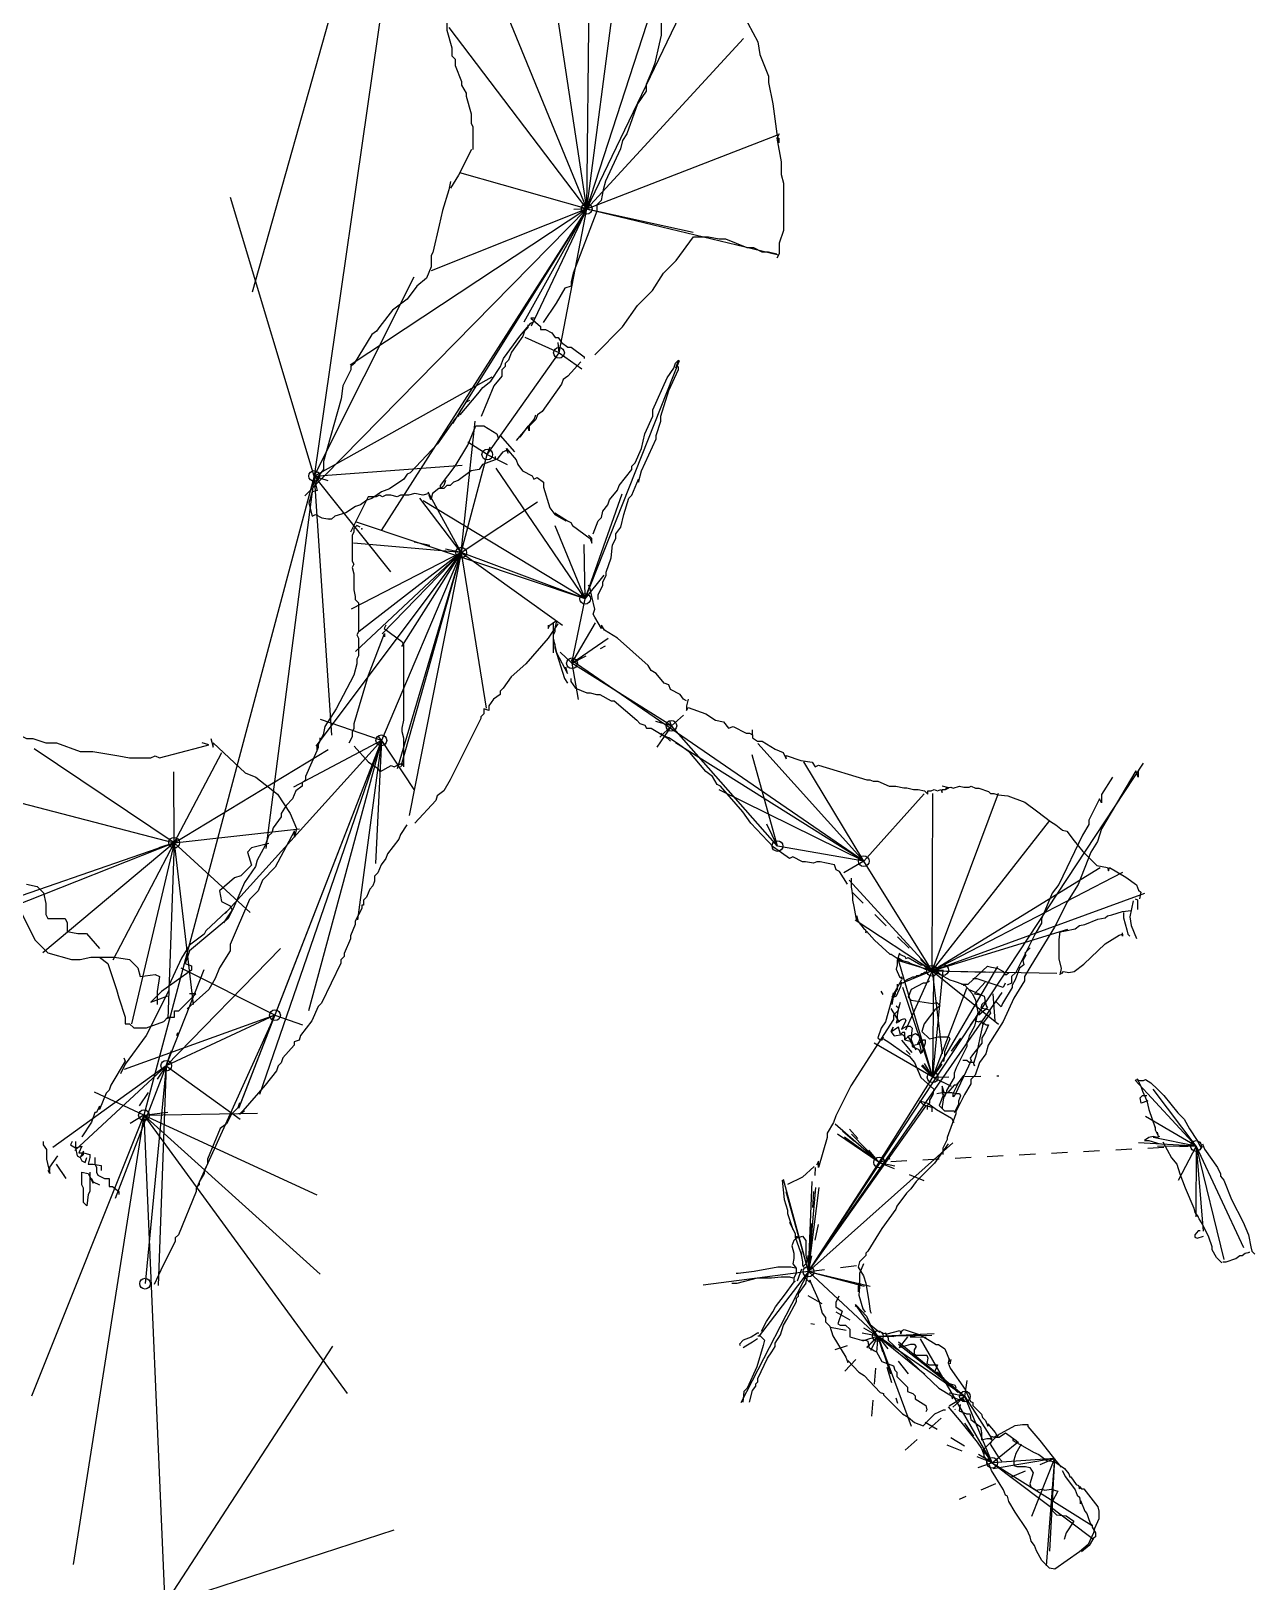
# Model space of a CAD drawing. Header units: millimetres. Extents: x -279 to 9, y -50 to 310.
# Drawn here: x -19.09 to 3.74, y -2.3 to 26.63 of the extents above; entities that cross this region are included whole.
import ezdxf

# ---------------------------------------------------------------- set-up
doc = ezdxf.new("R2010")
doc.units = ezdxf.units.MM
doc.linetypes.add('DASH', pattern=[0.6, 0.3, -0.3])

msp = doc.modelspace()

# ---------------------------------------------------------------- linework, layer by layer
at = {"layer": 'Shots', "color": 1}
for p, q in [((-11.594, 33.742), (-13.812, 18.33)), ((-8.728, 23.314), (-11.792, 30.802)), ((-9.244, 20.628), (-8.728, 23.314)), ((-10.582, 18.73), (-9.244, 20.628)), ((-11.07, 16.9), (-10.582, 18.73)), ((-13.812, 18.33), (-16.986, 6.404)), ((-11.07, 16.9), (-12.558, 13.398)), ((-11.07, 16.9), (-11.07, 16.9)), ((-8.756, 16.038), (-11.07, 16.9)), ((-9.002, 14.836), (-8.756, 16.038)), ((-7.148, 13.67), (-9.002, 14.836)), ((-5.17, 11.426), (-7.148, 13.67)), ((-24.416, 13.564), (-16.424, 11.488)), ((-12.558, 13.398), (-14.542, 8.27)), ((-16.424, 11.488), (-19.584, 10.394)), ((-3.56, 11.144), (-5.17, 11.426)), ((-2.286, 9.098), (-3.56, 11.144)), ((-2.078, 9.112), (-2.286, 9.098)), ((-2.274, 7.112), (-2.078, 9.112)), ((-14.542, 8.27), (-16.57, 7.328)), ((-16.57, 7.328), (-16.966, 3.262)), ((-3.272, 5.524), (-2.274, 7.112)), ((-16.986, 6.404), (-16.6, -2.724)), ((-4.59, 3.486), (-3.272, 5.524)), ((-3.296, 2.282), (-4.59, 3.486)), ((-1.672, 1.156), (-3.296, 2.282)), ((-1.164, -0.08), (-1.672, 1.156)), ((0, 0), (-1.164, -0.08))]:
    msp.add_line(p, q, dxfattribs=at)
for centre in [(-8.728, 23.314), (-9.244, 20.628), (-10.582, 18.73), (-13.812, 18.33), (-11.07, 16.9), (-11.07, 16.9), (-8.756, 16.038), (-9.002, 14.836), (-7.148, 13.67), (-12.558, 13.398), (-16.424, 11.488), (-5.17, 11.426), (-3.56, 11.144), (-2.286, 9.098), (-2.078, 9.112), (-14.542, 8.27), (-16.57, 7.328), (-2.274, 7.112), (-16.986, 6.404), (2.638, 5.83), (-3.272, 5.524), (-4.59, 3.486), (-16.966, 3.262), (-3.296, 2.282), (-1.672, 1.156), (-1.164, -0.08)]:
    msp.add_circle(centre, 0.1, dxfattribs=at)
at = {"layer": 'Sketch', "color": 255, "linetype": 'DASH'}
msp.add_line((2.638, 5.83), (-3.272, 5.524), dxfattribs=at)
at = {"layer": 'Sketch', "color": 0}
for points in [[(-10.848, 24.422), (-10.848, 24.842), (-10.878, 24.902), (-10.878, 25.082), (-10.968, 25.412), (-10.968, 25.472), (-11.058, 25.622), (-11.058, 25.682), (-11.178, 25.982), (-11.178, 26.102), (-11.238, 26.162), (-11.238, 26.312), (-11.328, 26.642), (-11.328, 26.792), (-11.358, 26.852), (-11.358, 26.852), (-11.358, 26.912)], [(-5.818, 26.952), (-5.538, 26.432), (-5.498, 26.192), (-5.338, 25.792), (-5.338, 25.672), (-5.258, 25.272), (-5.178, 24.712), (-5.138, 24.552), (-5.138, 24.632)], [(-5.138, 24.712), (-5.178, 24.632), (-5.098, 24.192), (-5.098, 23.952), (-5.058, 23.792), (-5.058, 22.912), (-5.138, 22.672), (-5.138, 22.472), (-5.178, 22.392)], [(-10.878, 24.422), (-11.118, 23.942), (-11.268, 23.702)], [(-11.268, 23.822), (-11.298, 23.672), (-11.418, 23.282), (-11.478, 23.012), (-11.598, 22.502), (-11.628, 22.442), (-11.628, 22.232), (-11.718, 22.022), (-11.898, 21.872), (-12.078, 21.632), (-12.348, 21.422), (-12.588, 21.122), (-12.648, 21.032), (-12.738, 20.972), (-13.068, 20.432), (-13.128, 20.372), (-13.128, 20.312), (-13.278, 20.012), (-13.308, 19.772), (-13.638, 18.602), (-13.638, 18.452), (-13.728, 18.332), (-13.728, 18.332), (-13.788, 18.182), (-13.758, 18.062), (-13.848, 18.032), (-13.908, 17.822), (-13.848, 17.582), (-13.788, 17.612), (-13.668, 17.552), (-13.518, 17.522), (-13.518, 17.522)], [(-8.578, 20.592), (-8.058, 21.112), (-7.778, 21.512), (-7.498, 21.792), (-7.298, 22.112), (-7.058, 22.352), (-6.738, 22.792), (-6.458, 22.792), (-6.258, 22.752), (-6.138, 22.752), (-5.738, 22.592), (-5.618, 22.592), (-5.458, 22.512), (-5.338, 22.512), (-5.178, 22.472)], [(-11.088, 19.472), (-10.758, 19.862), (-10.668, 19.982), (-10.518, 20.102), (-10.338, 20.372), (-10.278, 20.522), (-9.978, 20.942), (-9.768, 21.182), (-9.708, 21.212)], [(-9.828, 21.152), (-9.828, 21.092), (-9.888, 21.032), (-9.918, 20.942), (-10.128, 20.642), (-10.188, 20.492), (-10.248, 20.432), (-10.248, 20.372), (-10.308, 20.312), (-10.308, 20.192), (-10.458, 20.012), (-10.698, 19.442)], [(-9.708, 21.272), (-9.708, 21.272), (-9.768, 21.272), (-9.588, 21.122), (-9.588, 21.062), (-9.498, 21.062), (-9.378, 21.002), (-9.318, 20.912), (-9.258, 20.912), (-9.198, 20.822), (-9.078, 20.732), (-9.018, 20.732), (-8.778, 20.552), (-8.778, 20.522)], [(-8.838, 20.462), (-9.078, 20.192), (-9.168, 20.132), (-9.198, 20.042), (-9.558, 19.532), (-9.648, 19.472), (-9.678, 19.382), (-9.798, 19.262), (-9.798, 19.172), (-9.828, 19.262), (-9.978, 19.052)], [(-8.604, 17.254), (-8.514, 17.494), (-8.454, 17.554), (-8.424, 17.674), (-8.334, 17.794), (-8.304, 17.884), (-8.154, 18.064), (-8.124, 18.154), (-7.884, 18.454), (-7.884, 18.514), (-7.824, 18.574), (-7.704, 18.844), (-7.644, 19.114), (-7.494, 19.444), (-7.494, 19.564), (-7.224, 20.164), (-7.104, 20.344), (-7.074, 20.434), (-7.014, 20.494), (-7.074, 20.344)], [(-8.514, 16.024), (-8.514, 16.114), (-8.424, 16.294), (-8.424, 16.354), (-8.364, 16.474), (-8.364, 16.534), (-8.274, 16.804), (-8.244, 17.044), (-8.184, 17.164), (-8.184, 17.254), (-8.094, 17.374), (-8.034, 17.614), (-7.944, 17.914), (-7.884, 17.974), (-7.764, 18.274), (-7.764, 18.214), (-7.704, 18.424), (-7.434, 19.024), (-7.434, 19.084), (-7.344, 19.354), (-7.344, 19.444), (-7.194, 19.924), (-7.014, 20.314), (-7.014, 20.374)], [(-11.118, 19.442), (-11.088, 19.532), (-10.968, 19.712), (-10.908, 19.742)], [(-11.178, 19.412), (-11.508, 18.932), (-12.018, 18.392), (-12.078, 18.362), (-12.138, 18.272), (-12.408, 18.092), (-12.558, 18.032), (-12.738, 17.912), (-12.828, 17.882), (-12.948, 17.792), (-13.038, 17.762), (-13.218, 17.642), (-13.428, 17.582), (-13.488, 17.522), (-13.548, 17.522)], [(-10.038, 18.992), (-10.038, 18.992), (-9.708, 19.382), (-9.678, 19.472)], [(-11.364, 18.244), (-11.394, 18.154), (-11.454, 18.094), (-11.454, 18.154), (-11.184, 18.514), (-10.944, 18.904), (-10.794, 19.264), (-10.644, 19.264), (-10.404, 19.114), (-10.374, 19.024), (-10.344, 19.084), (-10.074, 18.784)], [(-10.404, 18.634), (-10.284, 18.784), (-10.224, 18.814), (-10.194, 18.754), (-10.224, 18.844), (-10.044, 18.634), (-10.014, 18.544), (-9.924, 18.424), (-9.744, 18.334), (-9.714, 18.274), (-9.654, 18.304), (-9.534, 18.214), (-9.534, 18.124), (-9.414, 17.734), (-9.324, 17.614), (-9.114, 17.494)], [(-10.434, 18.694), (-10.434, 18.634), (-10.674, 18.544), (-10.734, 18.454), (-10.884, 18.424), (-11.124, 18.244), (-11.214, 18.214), (-11.274, 18.154), (-11.334, 18.154), (-11.394, 18.094), (-11.484, 18.094), (-11.604, 18.004), (-11.634, 17.884), (-11.664, 17.974)], [(-11.664, 18.004), (-11.784, 17.974), (-11.934, 18.004), (-12.054, 17.974), (-12.204, 17.974), (-12.264, 17.944), (-12.384, 17.974), (-12.474, 17.974), (-12.534, 17.944), (-12.594, 17.974), (-12.654, 17.944), (-12.804, 17.944), (-13.134, 17.284)], [(-12.954, 17.374), (-13.014, 17.404), (-13.074, 17.344), (-13.074, 17.284), (-13.104, 17.224), (-13.104, 16.744), (-13.074, 16.684), (-13.104, 16.624), (-13.074, 16.504), (-13.074, 16.204), (-13.044, 16.084), (-13.044, 16.024), (-12.984, 15.964), (-12.984, 15.424), (-13.014, 15.364), (-12.984, 15.304), (-12.984, 14.974), (-13.014, 14.914), (-13.014, 14.824), (-13.074, 14.614), (-13.404, 13.984), (-13.614, 13.654), (-13.644, 13.504), (-13.734, 13.324), (-13.734, 13.264), (-13.764, 13.204)], [(-9.324, 17.644), (-9.084, 17.494), (-9.024, 17.464), (-8.994, 17.404), (-8.664, 17.164), (-8.634, 17.074), (-8.634, 17.164), (-8.694, 17.224)], [(-6.864, 14.134), (-6.924, 14.164), (-6.984, 14.254), (-7.164, 14.344), (-7.194, 14.434), (-7.284, 14.464), (-7.434, 14.644), (-7.524, 14.704), (-7.584, 14.794), (-8.154, 15.304), (-8.394, 15.454), (-8.454, 15.544), (-8.454, 15.484), (-8.574, 15.694), (-8.604, 15.754), (-8.574, 15.844), (-8.634, 16.084), (-8.664, 16.234), (-8.694, 16.294), (-8.694, 16.294)], [(-9.444, 15.544), (-9.444, 15.484), (-9.414, 15.544), (-9.294, 15.634), (-9.294, 15.634), (-9.324, 15.484), (-9.324, 15.424), (-9.354, 15.364), (-9.354, 15.034)], [(-13.158, 13.352), (-13.098, 13.472), (-13.098, 13.562), (-13.068, 13.622), (-13.068, 13.712), (-12.798, 14.612), (-12.498, 15.392), (-12.498, 15.332)], [(-12.474, 15.544), (-12.504, 15.484), (-12.174, 15.244), (-12.144, 15.184), (-12.144, 13.774), (-12.174, 13.624), (-12.174, 13.564), (-12.144, 13.444), (-12.144, 12.904)], [(-9.264, 15.574), (-9.444, 15.304), (-9.864, 14.824), (-10.134, 14.584), (-10.284, 14.374), (-10.344, 14.314), (-10.344, 14.254), (-10.464, 14.164), (-10.554, 14.044), (-10.554, 13.954), (-10.644, 13.984), (-10.644, 13.894), (-10.704, 13.834), (-10.704, 13.804), (-11.274, 12.664), (-11.394, 12.454), (-11.514, 12.364), (-11.544, 12.274), (-11.934, 11.854)], [(-9.354, 15.604), (-9.354, 15.274), (-9.324, 15.184), (-9.324, 15.184), (-9.324, 15.124), (-9.144, 14.554), (-9.084, 14.464)], [(-9.354, 15.304), (-9.294, 15.034), (-9.084, 14.644), (-9.114, 14.764)], [(-21.338, 14.552), (-21.178, 14.432), (-21.058, 14.432), (-20.898, 14.232), (-20.858, 14.312), (-20.058, 13.832), (-19.578, 13.592), (-19.418, 13.552), (-19.178, 13.432), (-19.058, 13.432), (-18.818, 13.352), (-18.618, 13.352), (-18.178, 13.192), (-17.938, 13.192), (-17.458, 13.112), (-17.258, 13.072), (-16.858, 13.072), (-16.778, 13.112), (-16.698, 13.072), (-15.938, 13.272), (-15.778, 13.312), (-15.898, 13.352)], [(-9.024, 14.554), (-9.024, 14.494), (-8.934, 14.374), (-8.724, 14.284), (-8.664, 14.284), (-8.544, 14.254), (-8.484, 14.254), (-8.274, 14.134), (-8.214, 14.134), (-7.794, 13.774), (-7.734, 13.714), (-7.644, 13.684), (-7.614, 13.624), (-7.524, 13.624), (-7.224, 13.444), (-7.164, 13.384)], [(-6.834, 14.164), (-6.864, 14.044), (-6.864, 13.954), (-6.834, 14.014), (-6.504, 13.894), (-6.324, 13.774), (-6.174, 13.744), (-6.084, 13.624), (-5.994, 13.654), (-5.754, 13.534), (-5.694, 13.534), (-5.634, 13.504), (-5.634, 13.594)], [(-15.738, 13.432), (-15.698, 13.272), (-15.698, 13.352), (-15.098, 12.792), (-14.898, 12.712), (-14.498, 12.392), (-14.258, 12.032), (-14.138, 11.752), (-14.178, 11.592), (-14.178, 11.712), (-14.538, 11.032), (-14.778, 10.792), (-14.858, 10.592), (-15.018, 10.432), (-15.378, 9.592), (-15.378, 9.472), (-15.578, 9.152), (-15.658, 8.952), (-15.778, 8.752), (-16.178, 8.392)], [(-13.704, 13.444), (-13.704, 13.384), (-13.764, 13.264), (-13.764, 13.204), (-13.974, 12.724), (-13.974, 12.664), (-14.034, 12.604), (-14.034, 12.544), (-14.154, 12.454), (-14.214, 12.304), (-14.334, 12.184), (-14.424, 12.034), (-14.424, 11.974), (-14.574, 11.764), (-14.604, 11.674), (-14.664, 11.614), (-14.724, 11.434), (-14.874, 11.164), (-14.904, 11.044), (-15.114, 10.744), (-15.324, 10.264), (-15.504, 9.994)], [(-3.864, 10.714), (-4.014, 10.954), (-4.074, 10.984), (-4.104, 11.074), (-4.254, 11.104), (-4.374, 11.134), (-4.434, 11.134), (-4.494, 11.104), (-4.644, 11.134), (-4.704, 11.134), (-4.884, 11.224), (-4.944, 11.194), (-5.244, 11.404), (-5.664, 11.854), (-5.814, 12.064), (-6.234, 12.544), (-6.294, 12.574), (-6.384, 12.724), (-6.504, 12.814), (-6.804, 13.174), (-7.014, 13.324), (-7.194, 13.444), (-7.284, 13.474), (-7.344, 13.534)], [(-5.634, 13.504), (-5.634, 13.444), (-5.544, 13.384), (-5.454, 13.384), (-5.214, 13.234), (-5.064, 13.174), (-5.004, 13.054), (-5.004, 13.114), (-4.734, 13.024), (-4.524, 12.994), (-4.464, 12.904), (-4.404, 12.934), (-3.504, 12.664), (-3.444, 12.664), (-3.384, 12.634), (-3.294, 12.634), (-3.084, 12.544), (-2.964, 12.544), (-2.814, 12.514), (-2.754, 12.514), (-2.634, 12.484), (-2.544, 12.484), (-2.424, 12.454), (-2.364, 12.394), (-2.364, 12.454), (-2.304, 12.454), (-2.244, 12.484), (-2.184, 12.454), (-2.124, 12.484), (-2.094, 12.424), (-2.094, 12.484), (-2.034, 12.484), (-1.974, 12.514), (-2.094, 12.544)], [(-13.068, 13.292), (-12.798, 12.992), (-12.618, 12.872), (-12.588, 12.812), (-12.378, 12.932), (-12.318, 12.902), (-12.198, 12.962), (-12.138, 12.962), (-12.198, 12.902)], [(1.558, 12.83), (1.558, 12.71), (1.518, 12.83), (0.878, 11.75), (0.798, 11.51), (0.678, 11.31), (0.438, 10.71), (0.238, 10.39), (-0.002, 9.91), (-0.442, 9.19), (-0.562, 8.99), (-0.562, 8.91), (-0.762, 8.59), (-0.962, 8.15), (-1.242, 7.71), (-1.282, 7.55), (-1.402, 7.39), (-1.482, 7.15), (-1.562, 7.07), (-1.562, 6.99), (-1.682, 6.79), (-1.842, 6.47), (-1.842, 6.43), (-2.002, 5.99), (-2.002, 5.95), (-2.082, 5.79), (-2.082, 5.67)], [(-2.034, 12.504), (-1.934, 12.524), (-1.894, 12.504), (-1.774, 12.544), (-1.694, 12.524), (-1.594, 12.524), (-1.554, 12.544), (-1.474, 12.504), (-1.414, 12.504), (-1.234, 12.444), (-1.194, 12.404), (-1.134, 12.404), (-1.054, 12.384), (-0.874, 12.364), (-0.554, 12.244), (-0.314, 12.064), (-0.074, 11.884), (0.026, 11.824), (0.146, 11.724), (0.226, 11.704), (0.366, 11.524), (0.526, 11.324), (0.786, 11.064), (0.986, 11.024), (1.006, 10.964), (1.026, 11.024), (1.326, 10.844), (1.526, 10.704), (1.566, 10.604), (1.606, 10.564), (1.586, 10.444)], [(1.078, 12.71), (0.878, 12.39), (0.878, 12.23), (0.838, 12.31), (0.638, 11.91), (0.638, 11.83), (0.518, 11.63), (0.078, 10.71), (-0.042, 10.55), (-0.242, 10.07), (-0.242, 9.99), (-0.362, 9.79), (-0.722, 9.07), (-0.802, 8.99), (-0.802, 8.87), (-0.882, 8.83)], [(-12.084, 11.824), (-12.204, 11.644), (-12.234, 11.554), (-12.444, 11.284), (-12.474, 11.194), (-12.564, 11.074), (-12.624, 10.924), (-12.684, 10.864), (-12.684, 10.774), (-12.714, 10.684), (-12.774, 10.624), (-12.834, 10.474), (-12.894, 10.414), (-12.894, 10.324), (-12.924, 10.324), (-12.924, 10.264), (-13.044, 10.024), (-13.044, 9.964), (-13.134, 9.754), (-13.134, 9.694), (-13.254, 9.424), (-13.254, 9.364), (-13.314, 9.304), (-13.314, 9.244), (-13.674, 8.494), (-13.734, 8.434), (-13.854, 8.164), (-14.064, 7.894), (-14.094, 7.804), (-14.184, 7.774), (-14.184, 7.714), (-14.394, 7.474), (-14.424, 7.384), (-14.484, 7.324), (-14.514, 7.234), (-14.724, 6.964), (-15.144, 6.484), (-15.204, 6.424), (-15.114, 6.484)], [(-3.794, 10.824), (-3.794, 10.656), (-3.782, 10.596), (-3.77, 10.5), (-3.77, 10.416), (-3.746, 10.296), (-3.71, 10.092), (-3.686, 10.044)], [(1.506, 10.444), (1.546, 10.424), (1.546, 10.244)], [(-19.258, 10.152), (-19.018, 9.672), (-18.778, 9.432), (-18.338, 9.312), (-18.178, 9.312), (-17.978, 9.352), (-17.818, 9.352), (-17.658, 9.232), (-17.498, 8.752), (-17.458, 8.592), (-17.338, 8.232), (-17.338, 8.112), (-17.258, 8.112), (-17.178, 8.032), (-16.938, 8.032), (-16.618, 8.152), (-16.538, 8.232), (-16.418, 8.232), (-16.418, 8.352), (-16.338, 8.352), (-16.018, 8.672), (-16.138, 8.672)], [(-15.444, 10.204), (-15.834, 9.844), (-15.864, 9.784), (-16.134, 9.574), (-16.284, 9.334), (-16.524, 8.824), (-16.524, 8.734), (-16.944, 7.894), (-17.334, 7.354), (-17.424, 7.174)], [(-3.698, 10.128), (-3.662, 10.02), (-3.554, 9.876), (-3.53, 9.864), (-3.518, 9.804), (-3.506, 9.84), (-3.362, 9.672), (-3.074, 9.408), (-3.05, 9.408), (-2.954, 9.348), (-2.894, 9.312), (-2.87, 9.288), (-2.846, 9.288)], [(0.106, 9.024), (0.126, 9.144), (0.086, 9.324), (0.086, 9.684), (0.106, 9.824), (0.206, 9.844), (0.386, 9.884), (0.466, 9.944), (0.566, 9.964), (0.806, 10.064), (0.946, 10.084), (0.986, 10.124), (1.066, 10.144), (1.266, 10.204), (1.426, 10.224)], [(1.286, 10.184), (1.286, 10.084), (1.346, 9.864), (1.366, 9.784), (1.406, 9.744)], [(1.466, 10.404), (1.406, 10.104), (1.426, 9.944), (1.526, 9.704)], [(0.126, 9.044), (0.166, 9.084), (0.266, 9.064), (0.366, 9.084), (0.546, 9.224), (0.946, 9.604), (1.206, 9.764), (1.266, 9.784), (1.266, 9.744), (1.266, 9.804)], [(-2.894, 9.428), (-2.934, 9.288), (-2.934, 9.208), (-2.954, 9.128), (-2.894, 8.988), (-2.834, 8.948), (-2.854, 8.988)], [(-2.906, 9.336), (-2.834, 9.288), (-2.738, 9.264), (-2.666, 9.228), (-2.522, 9.18), (-2.414, 9.132), (-2.39, 9.132)], [(-2.894, 9.408), (-2.794, 9.368), (-2.774, 9.328), (-2.734, 9.348), (-2.494, 9.208), (-2.454, 9.208), (-2.334, 9.088), (-2.314, 9.128), (-2.234, 9.108)], [(-2.822, 8.868), (-2.762, 8.928), (-2.642, 8.988), (-2.594, 8.988), (-2.57, 9.012), (-2.498, 9.024), (-2.474, 9.048), (-2.45, 9.048), (-2.426, 9.072), (-2.402, 9.072), (-2.378, 9.096)], [(-2.334, 9.148), (-2.134, 9.028), (-1.954, 8.928), (-1.874, 8.908), (-1.714, 8.848)], [(-1.734, 8.848), (-1.614, 8.848), (-1.254, 9.188), (-1.174, 9.168), (-1.074, 9.148), (-0.954, 9.088), (-0.934, 9.028), (-0.894, 9.028), (-0.854, 9.068)], [(-3.014, 8.688), (-3.034, 8.568), (-3.154, 8.148), (-3.234, 8.028), (-3.294, 7.848), (-3.254, 7.808), (-3.214, 7.808), (-3.194, 7.868)], [(-2.854, 8.928), (-3.034, 8.608)], [(-2.934, 8.848), (-2.934, 8.748), (-2.974, 8.708), (-2.974, 8.668), (-3.014, 8.608), (-3.034, 8.468)], [(-2.854, 8.888), (-2.874, 8.808), (-2.954, 8.628), (-2.994, 8.608)], [(-1.674, 8.828), (-1.534, 8.668), (-1.474, 8.548), (-1.434, 8.328), (-1.494, 8.068), (-1.594, 7.888), (-1.614, 7.808), (-1.634, 7.768), (-1.634, 7.688), (-1.834, 7.288), (-1.874, 7.188), (-1.874, 7.108), (-2.014, 6.868), (-2.014, 6.828), (-2.074, 6.728), (-2.094, 6.568), (-2.094, 6.528)], [(-1.594, 8.748), (-1.314, 8.628), (-1.274, 8.448), (-1.254, 8.408), (-1.414, 8.268)], [(-0.922, 8.87), (-0.962, 8.79), (-1.442, 8.95), (-1.522, 8.95)], [(-2.882, 8.51), (-2.922, 8.35), (-3.002, 8.27), (-3.002, 8.19), (-3.802, 6.95), (-4.082, 6.39), (-4.122, 6.27), (-4.242, 6.07), (-4.242, 5.99), (-4.402, 5.43), (-4.402, 5.55), (-4.442, 5.47)], [(-1.494, 8.208), (-1.474, 8.168), (-1.414, 8.148), (-1.374, 8.168), (-1.334, 8.088), (-1.334, 8.128), (-1.394, 7.848), (-1.454, 7.548), (-1.514, 7.368), (-1.494, 7.328), (-1.514, 7.388), (-1.594, 7.388), (-1.634, 7.428), (-1.714, 7.428)], [(-3.194, 7.828), (-3.094, 7.768), (-2.814, 7.568), (-2.714, 7.508), (-2.614, 7.388), (-2.494, 7.108), (-2.254, 6.888), (-2.274, 6.788), (-2.334, 6.688), (-2.334, 6.628), (-2.374, 6.588), (-2.374, 6.508)], [(-17.364, 7.474), (-17.334, 7.414), (-17.604, 6.964), (-17.634, 6.874), (-17.694, 6.814), (-17.814, 6.514), (-17.814, 6.574), (-17.874, 6.454), (-17.904, 6.454), (-17.964, 6.274), (-18.144, 6.004), (-18.144, 6.004)], [(1.518, 7.07), (1.598, 7.05), (1.658, 7.05), (1.698, 7.07), (1.698, 7.07), (1.798, 7.01), (1.918, 6.89), (2.038, 6.77), (2.298, 6.45), (2.418, 6.33), (2.518, 6.15), (2.658, 5.93), (2.718, 5.83), (2.738, 5.79), (2.758, 5.83)], [(1.538, 7.09), (1.618, 6.93), (1.638, 6.85), (1.718, 6.67), (1.758, 6.51), (1.878, 6.17), (1.878, 6.13)], [(-2.522, 6.67), (-2.362, 6.63), (-2.202, 6.51), (-1.922, 6.35), (-1.882, 6.27)], [(-2.282, 6.47), (-2.282, 6.55), (-2.442, 6.59), (-2.522, 6.67)], [(-2.194, 6.808), (-2.094, 6.828), (-1.914, 6.828), (-1.834, 6.808), (-1.774, 6.808), (-1.754, 6.768), (-1.794, 6.668), (-1.794, 6.608), (-1.874, 6.448)], [(-2.074, 6.788), (-2.154, 6.588), (-2.054, 6.488), (-1.874, 6.488)], [(1.738, 6.67), (1.618, 6.63), (1.598, 6.73), (1.638, 6.77), (1.718, 6.77)], [(-15.204, 6.634), (-15.234, 6.544), (-15.354, 6.424), (-15.444, 6.244), (-15.564, 6.154), (-15.804, 5.584), (-15.804, 5.494), (-15.864, 5.374), (-15.864, 5.314), (-15.954, 5.164), (-15.954, 5.104), (-16.014, 5.044), (-16.014, 4.984), (-16.344, 4.174), (-16.404, 4.114), (-16.404, 4.054), (-16.674, 3.514), (-16.794, 3.244)], [(1.878, 6.19), (1.878, 6.13), (1.938, 6.01), (1.918, 6.09)], [(-18.864, 5.914), (-18.864, 5.854), (-18.804, 5.764), (-18.804, 5.584), (-18.744, 5.314), (-18.774, 5.374)], [(-18.324, 5.914), (-18.354, 5.854), (-18.264, 5.794), (-18.144, 5.824), (-18.204, 5.704), (-18.114, 5.704), (-17.994, 5.674), (-17.994, 5.614), (-18.024, 5.494), (-17.934, 5.494), (-17.784, 5.464), (-17.784, 5.374)], [(-18.264, 5.914), (-18.264, 5.794), (-18.234, 5.644), (-18.174, 5.614), (-18.114, 5.674), (-18.114, 5.734), (-18.174, 5.614), (-18.144, 5.554), (-18.084, 5.524), (-18.054, 5.614)], [(-1.982, 5.87), (-2.242, 5.51), (-2.582, 5.17), (-2.682, 5.03), (-2.762, 4.95), (-2.942, 4.71), (-2.962, 4.65), (-3.222, 4.29), (-3.282, 4.19), (-3.482, 3.87), (-3.522, 3.83), (-3.522, 3.79), (-3.642, 3.67), (-3.662, 3.57), (-3.562, 3.41), (-3.562, 3.41), (-3.522, 3.27), (-3.462, 2.93), (-3.442, 2.75), (-3.422, 2.71)], [(1.958, 6.01), (1.918, 5.99), (1.838, 6.01), (1.758, 5.99), (1.678, 5.93), (1.758, 5.93), (1.898, 5.89), (1.978, 5.87)], [(2.018, 5.91), (2.178, 5.61), (2.278, 5.49), (2.338, 5.31), (2.438, 5.05), (2.598, 4.67), (2.618, 4.59), (2.678, 4.51)], [(2.758, 5.87), (2.798, 5.77), (3.038, 5.43), (3.098, 5.31), (3.098, 5.27), (3.158, 5.19), (3.298, 4.83), (3.518, 4.41), (3.618, 4.17), (3.658, 3.95), (3.678, 3.87), (3.738, 3.81)], [(-18.744, 5.374), (-18.744, 5.434), (-18.594, 5.644)], [(-17.904, 5.614), (-17.904, 5.494), (-17.874, 5.434), (-17.874, 5.344), (-17.844, 5.284), (-17.724, 5.224), (-17.634, 5.224), (-17.634, 5.074), (-17.574, 5.074), (-17.454, 4.984), (-17.454, 4.924), (-17.454, 4.924)], [(-18.624, 5.494), (-18.444, 5.224), (-18.474, 5.284)], [(-17.994, 5.344), (-17.994, 4.984), (-18.024, 4.924), (-18.054, 4.714), (-18.114, 4.774), (-18.114, 5.044), (-18.144, 5.104), (-18.144, 5.344), (-18.024, 5.314), (-17.934, 5.134), (-17.964, 5.224), (-17.934, 5.164), (-17.814, 5.104)], [(-4.482, 5.45), (-4.702, 5.25), (-4.982, 5.11)], [(-5.082, 5.19), (-5.042, 4.83), (-4.982, 4.63), (-4.982, 4.57), (-4.882, 4.27)], [(-4.942, 4.41), (-4.842, 4.19), (-4.842, 4.13), (-4.742, 3.85), (-4.722, 3.77), (-4.702, 3.67), (-4.702, 3.61), (-4.682, 3.57)], [(3.118, 3.65), (3.018, 3.75), (2.938, 3.89), (2.938, 3.95), (2.878, 4.13), (2.758, 4.37), (2.698, 4.47), (2.678, 4.51)], [(-4.782, 4.15), (-4.862, 4.07), (-4.902, 3.97), (-4.862, 3.83), (-4.862, 3.73), (-4.882, 3.63), (-4.822, 3.55), (-4.822, 3.45), (-4.862, 3.37), (-4.862, 3.31)], [(-4.822, 4.15), (-4.822, 4.11), (-4.702, 4.15), (-4.642, 4.07), (-4.642, 3.79), (-4.622, 3.71), (-4.642, 3.63), (-4.682, 3.59)], [(2.718, 4.25), (2.678, 4.25), (2.618, 4.17), (2.618, 4.13), (2.658, 4.11), (2.778, 4.15)], [(-4.742, 3.87), (-4.722, 3.81)], [(3.138, 3.67), (3.198, 3.67), (3.378, 3.73), (3.458, 3.79), (3.498, 3.79), (3.558, 3.83), (3.638, 3.85), (3.598, 3.83)], [(-4.842, 3.55), (-4.922, 3.57), (-5.162, 3.57), (-5.602, 3.49), (-5.902, 3.45), (-5.942, 3.45)], [(-4.722, 3.53), (-4.802, 3.31)], [(-3.562, 3.63), (-3.642, 3.45), (-3.642, 3.29), (-3.662, 3.21), (-3.662, 3.11)], [(-6.022, 3.27), (-5.922, 3.27), (-5.542, 3.37), (-5.282, 3.37), (-5.102, 3.39), (-4.942, 3.39), (-4.882, 3.37)], [(-5.694, 1.05), (-5.634, 1.27), (-5.574, 1.35), (-5.574, 1.39), (-5.534, 1.43), (-5.534, 1.49), (-5.354, 1.87), (-5.274, 1.99), (-5.214, 2.09), (-5.214, 2.15), (-5.114, 2.31), (-5.054, 2.49), (-4.994, 2.59), (-4.814, 2.93), (-4.814, 2.99), (-4.774, 3.03), (-4.774, 3.07), (-4.634, 3.27)], [(-5.47, 2.374), (-5.374, 2.554), (-5.338, 2.614), (-5.254, 2.734), (-5.206, 2.83), (-5.038, 3.046), (-4.858, 3.298), (-4.834, 3.31)], [(-4.654, 3.37), (-4.574, 3.29), (-4.554, 3.33)], [(-4.574, 3.33), (-4.394, 2.93), (-4.374, 2.85), (-4.334, 2.71), (-4.274, 2.63), (-4.274, 2.55), (-4.194, 2.47), (-4.134, 2.29), (-3.894, 1.89), (-3.854, 1.79), (-3.854, 1.83), (-3.654, 1.61), (-3.554, 1.55), (-3.254, 1.23), (-3.194, 1.21), (-3.194, 1.19), (-2.834, 0.83), (-2.734, 0.77), (-2.614, 0.67), (-2.454, 0.61), (-2.314, 0.75), (-2.234, 0.83), (-2.074, 0.91), (-2.034, 0.91)], [(-3.634, 3.27), (-3.654, 3.05), (-3.574, 2.79), (-3.534, 2.73), (-3.534, 2.73)], [(-3.714, 2.874), (-3.714, 2.838), (-3.702, 2.862), (-3.51, 2.658), (-3.438, 2.502), (-3.33, 2.406), (-3.258, 2.358)], [(-5.518, 2.338), (-5.542, 2.338), (-5.662, 2.266), (-5.806, 2.206), (-5.878, 2.134), (-5.866, 2.11)], [(-3.226, 2.346), (-3.126, 2.326), (-2.886, 2.386), (-2.866, 2.326), (-2.846, 2.386), (-2.806, 2.406), (-2.506, 2.306), (-2.306, 2.186), (-2.206, 2.126), (-2.166, 2.126), (-2.046, 2.046), (-1.946, 1.806), (-1.946, 1.766), (-1.926, 1.846)], [(-5.534, 2.29), (-5.494, 2.29), (-5.414, 2.21), (-5.434, 2.11), (-5.554, 1.71), (-5.734, 1.31), (-5.794, 1.25), (-5.814, 1.05)], [(-5.542, 2.23), (-5.638, 2.17), (-5.758, 2.098), (-5.806, 2.062)], [(-1.966, 1.866), (-1.986, 1.786), (-1.946, 1.686), (-1.666, 1.286), (-1.566, 1.066), (-1.526, 1.046), (-1.526, 0.986), (-1.366, 0.826), (-1.346, 0.766), (-1.286, 0.706), (-1.246, 0.606), (-1.246, 0.646), (-1.106, 0.486), (-1.066, 0.406), (-1.046, 0.446)], [(-1.986, 0.966), (-1.746, 0.686), (-1.446, 0.306), (-1.366, 0.186), (-1.326, 0.086)], [(-1.176, 0.416), (-1.136, 0.396), (-0.736, 0.616), (-0.596, 0.636), (-0.496, 0.636), (-0.496, 0.596), (-0.276, 0.336), (0.024, -0.044), (0.124, -0.164)], [(-0.776, 0.376), (-0.776, 0.336), (-0.596, 0.236), (-0.396, 0.116), (-0.296, 0.076), (-0.136, -0.044), (-0.076, -0.044), (0.004, -0.064), (0.184, -0.184), (0.264, -0.284), (0.284, -0.344), (0.304, -0.344), (0.404, -0.484), (0.444, -0.504), (0.464, -0.564), (0.464, -0.524), (0.504, -0.564), (0.544, -0.564), (0.804, -0.904), (0.824, -0.984), (0.824, -1.124), (0.744, -1.304), (0.724, -1.384), (0.624, -1.604), (0.464, -1.744), (0.004, -2.064), (-0.096, -2.044), (-0.236, -1.904), (-0.336, -1.724), (-0.376, -1.624), (-0.436, -1.544), (-0.456, -1.464), (-0.516, -1.324), (-0.736, -1.004), (-0.856, -0.804), (-0.876, -0.704), (-0.916, -0.684), (-0.956, -0.584), (-1.016, -0.484), (-1.176, -0.224), (-1.216, -0.124), (-1.256, -0.084), (-1.276, -0.004), (-1.316, 0.036), (-1.316, 0.116), (-1.336, 0.156), (-1.096, 0.396), (-1.036, 0.396), (-0.916, 0.476), (-0.716, 0.336), (-0.676, 0.296)], [(0.144, -0.224), (0.204, -0.344), (0.384, -0.584), (0.424, -0.684), (0.464, -0.724), (0.484, -0.844), (0.484, -0.784), (0.564, -0.984), (0.604, -1.024), (0.624, -1.104), (0.664, -1.204), (0.704, -1.244), (0.704, -1.284), (0.764, -1.384), (0.764, -1.464), (0.724, -1.484), (0.644, -1.624), (0.504, -1.744)]]:
    msp.add_lwpolyline(points, dxfattribs=at)
at = {"layer": 'Sketch', "color": 9}
for points in [[(-7.338, 26.832), (-7.338, 26.552), (-7.378, 26.392), (-7.458, 26.032), (-7.498, 25.912), (-7.618, 25.632), (-7.618, 25.512), (-7.778, 25.272), (-7.978, 24.712), (-8.058, 24.592), (-8.098, 24.432), (-8.378, 23.832), (-8.418, 23.672), (-8.458, 23.472), (-8.538, 23.392), (-8.538, 23.272), (-8.978, 22.112), (-9.018, 21.952), (-9.018, 21.872), (-9.138, 21.832), (-9.298, 21.552), (-9.538, 21.192)], [(-14.658, 11.472), (-14.978, 11.392), (-15.058, 11.312), (-14.978, 11.072), (-15.178, 10.872), (-15.298, 10.832), (-15.578, 10.592), (-15.538, 10.392), (-15.378, 10.312), (-15.338, 10.232), (-15.418, 10.072), (-16.138, 9.472), (-16.218, 9.232), (-16.098, 9.192), (-16.098, 9.112), (-16.658, 8.712), (-16.858, 8.512), (-16.538, 8.632)], [(-19.178, 10.712), (-18.978, 10.672), (-18.858, 10.552), (-18.818, 10.352), (-18.818, 10.152), (-18.778, 10.072), (-18.458, 10.072), (-18.418, 9.992), (-18.418, 9.832), (-18.218, 9.792), (-18.058, 9.792), (-17.818, 9.512)], [(-17.858, 9.352), (-17.538, 9.352), (-17.258, 9.312), (-17.098, 9.152), (-17.058, 8.992), (-16.778, 9.032), (-16.698, 8.992), (-16.738, 8.712), (-16.738, 8.472)], [(-1.294, 8.888), (-1.494, 8.668), (-1.374, 8.648), (-1.314, 8.628), (-1.294, 8.528), (-1.354, 8.468), (-1.374, 8.408), (-1.214, 8.368), (-1.194, 8.308), (-1.334, 8.128), (-1.274, 8.088), (-1.234, 8.088), (-1.294, 7.948), (-1.354, 7.848), (-1.354, 7.748), (-1.534, 7.528), (-1.574, 7.468), (-1.554, 7.428), (-1.854, 6.788), (-1.894, 6.748), (-1.894, 6.808), (-1.794, 7.008), (-1.694, 7.148), (-1.834, 6.968), (-1.874, 6.968), (-1.994, 6.828), (-2.054, 6.808), (-2.094, 6.948), (-2.094, 6.808), (-2.034, 6.768)], [(-2.954, 8.448), (-2.914, 8.408), (-2.934, 8.268), (-2.934, 8.188), (-2.954, 8.128), (-2.854, 8.188), (-2.794, 8.208), (-2.774, 8.168), (-2.854, 8.008), (-2.754, 8.068), (-2.694, 8.068), (-2.654, 8.028), (-2.674, 7.888), (-2.594, 7.928), (-2.494, 7.868), (-2.554, 7.728), (-2.454, 7.808), (-2.414, 7.808), (-2.414, 7.748), (-2.474, 7.568), (-2.514, 7.728), (-2.634, 7.708), (-2.674, 7.828), (-2.654, 7.888), (-2.714, 7.888), (-2.794, 7.808), (-2.794, 7.948), (-2.834, 7.948), (-2.874, 7.908), (-2.914, 8.048), (-3.034, 7.968), (-3.014, 8.048), (-3.054, 7.968), (-2.994, 7.888), (-2.834, 7.908), (-2.794, 7.868), (-2.794, 7.808), (-2.694, 7.788), (-2.654, 7.728), (-2.654, 7.688), (-2.534, 7.628), (-2.494, 7.548)], [(-3.162, 2.35), (-3.102, 2.25), (-3.102, 2.21), (-2.662, 1.79), (-2.162, 1.31), (-1.922, 1.17), (-1.902, 1.11), (-1.902, 1.15), (-1.762, 1.09), (-1.722, 1.13), (-1.722, 1.09), (-1.682, 1.07), (-1.702, 1.11)], [(-2.742, 2.27), (-2.902, 2.07), (-2.682, 2.13), (-2.622, 2.13), (-2.582, 2.09), (-2.622, 2.03), (-2.622, 1.95), (-2.582, 1.93), (-2.382, 1.93), (-2.362, 1.87), (-2.382, 1.77), (-2.342, 1.75), (-2.182, 1.75), (-2.242, 1.61), (-2.182, 1.61), (-2.082, 1.51), (-2.002, 1.41), (-1.862, 1.37), (-1.842, 1.33), (-1.862, 1.29), (-1.802, 1.23)], [(-1.762, 1.01), (-1.782, 0.89), (-1.642, 0.83), (-1.582, 0.83), (-1.562, 0.73), (-1.382, 0.59), (-1.362, 0.47), (-1.362, 0.35), (-1.262, 0.37), (-1.202, 0.37), (-1.162, 0.35), (-1.202, 0.27), (-1.042, 0.01), (-0.982, -0.05)], [(-0.622, 0.27), (-0.722, 0.09), (-0.762, -0.03), (-0.762, -0.13), (-0.702, -0.15), (-0.542, -0.15), (-0.462, -0.17), (-0.402, -0.27), (-0.462, -0.47), (-0.442, -0.53), (-0.342, -0.59), (-0.242, -0.57), (-0.182, -0.59), (-0.062, -0.57), (0.058, -0.61), (-0.042, -0.81), (-0.042, -0.97), (0.038, -1.05), (0.218, -1.07), (0.358, -1.17), (0.218, -1.39), (0.178, -1.51)]]:
    msp.add_lwpolyline(points, dxfattribs=at)
at = {"layer": 'Sketch', "color": 30}
for points in [[(-0.454, 9.528), (-0.554, 9.428), (-0.534, 9.388), (-0.594, 9.288), (-0.574, 9.208), (-0.654, 9.148), (-0.734, 8.928), (-0.794, 8.828), (-0.794, 8.788), (-0.974, 8.488), (-0.994, 8.428), (-1.094, 8.528)], [(-2.334, 8.908), (-2.394, 8.868), (-2.454, 8.868), (-2.674, 8.748), (-2.734, 8.608), (-2.674, 8.548), (-2.274, 8.488), (-2.194, 8.508), (-2.134, 8.448), (-2.234, 8.368), (-2.434, 8.108), (-2.474, 7.968), (-2.334, 7.828), (-2.174, 7.868), (-1.974, 7.868), (-1.954, 7.828), (-2.054, 7.588), (-2.054, 7.508), (-2.074, 7.408)], [(-1.154, 8.668), (-1.114, 8.168)], [(-4.022, 3.03), (-4.082, 2.91), (-4.082, 2.83), (-3.962, 2.75), (-4.042, 2.51), (-4.002, 2.49), (-3.902, 2.49), (-3.822, 2.41), (-3.822, 2.27), (-3.602, 2.21), (-3.522, 2.21), (-3.482, 2.19), (-3.462, 2.07), (-3.362, 2.01), (-3.322, 1.99), (-3.222, 1.81), (-3.002, 1.73), (-2.982, 1.65), (-2.942, 1.61), (-2.942, 1.53), (-2.742, 1.33), (-2.742, 1.25), (-2.642, 1.21), (-2.602, 1.17), (-2.602, 1.11), (-2.502, 1.05), (-2.402, 0.99), (-2.382, 0.91), (-2.402, 0.87)]]:
    msp.add_lwpolyline(points, dxfattribs=at)
at = {"layer": 'Sketch', "color": 0}
for p in [(-12.924, 17.344), (-2.894, 9.408), (-1.694, 8.828)]:
    msp.add_point(p, dxfattribs=at)
at = {"layer": 'XSect', "color": 1}
for p, q in [((-11.594, 33.742), (-14.97, 21.76)), ((-8.728, 23.314), (-10.204, 33.122)), ((-8.728, 23.314), (-8.632, 31.876)), ((-8.728, 23.314), (-7.902, 29.596)), ((-8.728, 23.314), (-6.496, 27.946)), ((-8.728, 23.314), (-7.286, 27.758)), ((-8.728, 23.314), (-11.296, 26.696)), ((-8.728, 23.314), (-5.802, 26.494)), ((-8.728, 23.314), (-5.182, 24.69)), ((-8.728, 23.314), (-11.094, 23.986)), ((-13.812, 18.33), (-15.37, 23.524)), ((-8.728, 23.314), (-13.986, 17.96)), ((-8.728, 23.314), (-13.14, 20.396)), ((-8.728, 23.314), (-12.564, 17.314)), ((-8.728, 23.314), (-11.628, 22.156)), ((-8.728, 23.314), (-11.234, 19.308)), ((-8.728, 23.314), (-9.902, 21.2)), ((-8.728, 23.314), (-9.766, 21.124)), ((-8.728, 23.314), (-6.744, 22.882)), ((-8.728, 23.314), (-5.15, 22.454)), ((-13.812, 18.33), (-11.946, 22.048)), ((-9.244, 20.628), (-9.876, 20.916)), ((-9.244, 20.628), (-8.82, 20.33)), ((-8.756, 16.038), (-6.998, 20.488)), ((-13.812, 18.33), (-10.494, 20.182)), ((-11.07, 16.9), (-10.808, 19.352)), ((-10.582, 18.73), (-10.942, 18.962)), ((-13.812, 18.33), (-11.048, 18.532)), ((-10.582, 18.73), (-10.212, 18.542)), ((-13.812, 18.33), (-14.716, 11.38)), ((-13.812, 18.33), (-12.388, 16.544)), ((-13.812, 18.33), (-13.486, 13.492)), ((-8.756, 16.038), (-10.414, 18.476)), ((-11.07, 16.9), (-11.682, 18.026)), ((-8.756, 16.038), (-8.068, 18)), ((-11.07, 16.9), (-11.842, 17.918)), ((-8.756, 16.038), (-11.78, 17.864)), ((-11.07, 16.9), (-9.646, 17.85)), ((-8.756, 16.038), (-13.024, 17.468)), ((-8.756, 16.038), (-9.318, 17.398)), ((-11.07, 16.9), (-13.08, 17.074)), ((-11.07, 16.9), (-13.78, 13.292)), ((-11.07, 16.9), (-13.12, 15.846)), ((-11.07, 16.9), (-13.04, 15.054)), ((-11.07, 16.9), (-12.972, 15.432)), ((-11.07, 16.9), (-12.546, 15.386)), ((-11.07, 16.9), (-12.262, 12.868)), ((-11.07, 16.9), (-12.19, 12.938)), ((-11.07, 16.9), (-12.182, 15.152)), ((-11.07, 16.9), (-12.04, 11.994)), ((-11.07, 16.9), (-9.182, 15.546)), ((-11.07, 16.9), (-9.422, 15.722)), ((-11.07, 16.9), (-10.602, 13.998)), ((-8.756, 16.038), (-8.774, 17.052)), ((-8.756, 16.038), (-8.4, 16.482)), ((-9.002, 14.836), (-8.562, 15.588)), ((-9.002, 14.836), (-8.326, 15.302)), ((-3.56, 11.144), (-9.018, 14.896)), ((-9.002, 14.836), (-8.886, 14.162)), ((-12.558, 13.398), (-13.692, 13.79)), ((-7.148, 13.67), (-7.42, 13.274)), ((-12.558, 13.398), (-15.472, 10.166)), ((-12.558, 13.398), (-15.224, 6.532)), ((-12.558, 13.398), (-15.216, 6.54)), ((-12.558, 13.398), (-14.83, 6.788)), ((-12.558, 13.398), (-14.194, 12.526)), ((-12.558, 13.398), (-13.92, 8.35)), ((-12.558, 13.398), (-13.002, 10.052)), ((-12.558, 13.398), (-12.67, 11.102)), ((-12.558, 13.398), (-11.952, 12.482)), ((-3.56, 11.144), (-7.07, 13.35)), ((-3.56, 11.144), (-5.534, 13.342)), ((-16.424, 11.488), (-19.032, 13.242)), ((-16.424, 11.488), (-13.55, 13.228)), ((-16.424, 11.488), (-15.536, 13.172)), ((-5.17, 11.426), (-5.64, 13.128)), ((-16.424, 11.488), (-16.428, 12.808)), ((-3.56, 11.144), (-4.676, 13)), ((-4.59, 3.486), (1.658, 12.974)), ((-3.56, 11.144), (-6.254, 12.472)), ((-3.56, 11.144), (-2.43, 12.402)), ((-2.286, 9.098), (-1.044, 12.412)), ((-2.286, 9.098), (-2.272, 12.404)), ((-2.286, 9.098), (-0.088, 11.9)), ((-16.424, 11.488), (-14.082, 11.748)), ((-5.17, 11.426), (-5.366, 11.832)), ((-16.424, 11.488), (-19.438, 10.294)), ((-16.424, 11.488), (-18.87, 9.436)), ((-16.424, 11.488), (-17.57, 9.3)), ((-16.424, 11.488), (-17.216, 8.112)), ((-16.424, 11.488), (-16.542, 8.204)), ((-16.424, 11.488), (-16.066, 8.47)), ((-16.424, 11.488), (-15.006, 10.184)), ((-3.56, 11.144), (-3.93, 10.926)), ((-2.286, 9.098), (0.848, 11.028)), ((-2.286, 9.098), (-3.832, 10.79)), ((-2.286, 9.098), (1.27, 10.938)), ((-2.286, 9.098), (1.684, 10.546)), ((-2.286, 9.098), (-3.72, 10.044)), ((-2.286, 9.098), (0.246, 9.874)), ((-16.57, 7.328), (-14.438, 9.512)), ((-2.274, 7.112), (-2.922, 9.338)), ((-2.286, 9.098), (-2.908, 9.284)), ((-16.57, 7.328), (-15.866, 9.122)), ((-14.542, 8.27), (-16.29, 9.15)), ((-2.286, 9.098), (-2.886, 8.852)), ((-2.286, 9.098), (-2.782, 7.992)), ((-2.286, 9.098), (-1.218, 9.072)), ((-2.286, 9.098), (-1.044, 8.102)), ((-2.286, 9.098), (-2.1, 7.548)), ((-2.286, 9.098), (0.042, 9.052)), ((-2.274, 7.112), (-1.058, 9.178)), ((-2.274, 7.112), (-2.25, 9.028)), ((-4.59, 3.486), (-0.976, 8.694)), ((-2.274, 7.112), (-2.83, 8.79)), ((-2.274, 7.112), (-1.638, 8.776)), ((-14.542, 8.27), (-17.358, 7.256)), ((-14.542, 8.27), (-16.004, 5.042)), ((-14.542, 8.27), (-14.032, 8.092)), ((-2.274, 7.112), (-3.366, 7.748)), ((-16.57, 7.328), (-18.684, 5.8)), ((-16.57, 7.328), (-18.278, 5.744)), ((-16.57, 7.328), (-17.526, 4.848)), ((-16.57, 7.328), (-16.72, 3.226)), ((-16.57, 7.328), (-15.194, 6.328)), ((-2.274, 7.112), (-1.932, 6.944)), ((2.638, 5.83), (1.502, 7.06)), ((-16.986, 6.404), (-17.91, 6.836)), ((2.638, 5.83), (1.838, 6.888)), ((-16.986, 6.404), (-19.082, 1.162)), ((-16.986, 6.404), (-18.308, -1.976)), ((-16.986, 6.404), (-16.538, 6.462)), ((-16.986, 6.404), (-14.868, 6.44)), ((-16.986, 6.404), (-13.762, 4.918)), ((-16.986, 6.404), (-13.702, 3.436)), ((-16.986, 6.404), (-13.194, 1.21)), ((-4.59, 3.486), (-2.4, 6.574)), ((2.638, 5.83), (1.698, 6.38)), ((-3.272, 5.524), (-4.09, 6.236)), ((-4.59, 3.486), (-1.896, 5.888)), ((-3.272, 5.524), (-4.05, 6.052)), ((-3.272, 5.524), (-3.918, 5.992)), ((-3.272, 5.524), (-3.786, 6.05)), ((2.638, 5.83), (1.566, 5.886)), ((2.638, 5.83), (1.842, 5.988)), ((2.638, 5.83), (1.92, 5.82)), ((2.638, 5.83), (2.304, 5.186)), ((2.638, 5.83), (2.634, 4.506)), ((2.638, 5.83), (2.772, 4.242)), ((2.638, 5.83), (3.158, 3.714)), ((2.638, 5.83), (3.526, 3.936)), ((-4.59, 3.486), (-5.054, 5.202)), ((-4.59, 3.486), (-5.004, 4.978)), ((-4.59, 3.486), (-4.524, 5.17)), ((-4.59, 3.486), (-4.392, 5.058)), ((-4.59, 3.486), (-4.452, 5.056)), ((-4.59, 3.486), (-6.554, 3.236)), ((-4.59, 3.486), (-5.854, 1.036)), ((-4.59, 3.486), (-5.508, 2.286)), ((-4.59, 3.486), (-3.55, 3.214)), ((-4.59, 3.486), (-3.438, 3.216)), ((-3.296, 2.282), (-4.046, 2.978)), ((-3.296, 2.282), (-3.716, 2.872)), ((-3.296, 2.282), (-2.244, 2.332)), ((-16.6, -2.724), (-13.462, 2.096)), ((-3.296, 2.282), (-3.502, 2.074)), ((-3.296, 2.282), (-2.288, 2.3)), ((-3.296, 2.282), (-2.418, 1.576)), ((-3.296, 2.282), (-3.062, 1.582)), ((-3.296, 2.282), (-2.674, 0.604)), ((-1.672, 1.156), (-2.914, 2.126)), ((-1.672, 1.156), (-2.912, 2.172)), ((-1.164, -0.08), (-2.502, 2.232)), ((-1.672, 1.156), (-1.966, 0.976)), ((-1.672, 1.156), (-1.172, 0.368)), ((-1.164, -0.08), (-0.704, 0.29)), ((0, 0), (-1.148, -0.196)), ((0, 0), (-0.432, -1.082)), ((0, 0), (-0.16, -2.004)), ((0, 0), (-0.094, -1.726)), ((-1.164, -0.08), (0.704, -1.25)), ((-1.164, -0.08), (0.728, -1.508)), ((-16.6, -2.724), (-12.32, -1.33))]:
    msp.add_line(p, q, dxfattribs=at)
at = {"layer": 'XSect', "color": 1, "linetype": 'DASH'}
for p, q in [((-8.728, 23.314), (-8.97, 23.302)), ((-8.728, 23.314), (-8.67, 23.294)), ((-9.244, 20.628), (-9.258, 20.822)), ((-10.582, 18.73), (-10.526, 18.872)), ((-13.812, 18.33), (-13.56, 18.344)), ((-13.812, 18.33), (-13.558, 18.248)), ((-11.07, 16.9), (-12.186, 17.15)), ((-9.002, 14.836), (-9.356, 15.17)), ((-9.002, 14.836), (-8.376, 15.164)), ((-7.148, 13.67), (-6.896, 13.894)), ((-7.148, 13.67), (-7.72, 13.824)), ((-7.148, 13.67), (-7.496, 13.324)), ((-7.148, 13.67), (-7.174, 13.756)), ((-12.558, 13.398), (-12.606, 13.464)), ((-16.424, 11.488), (-16.748, 11.378)), ((-16.424, 11.488), (-16.366, 11.552)), ((-2.286, 9.098), (-3.816, 10.604)), ((-2.274, 7.112), (-3.236, 8.716)), ((-2.274, 7.112), (-1.332, 8.412)), ((-14.542, 8.27), (-14.616, 8.176)), ((-16.57, 7.328), (-16.352, 7.95)), ((-2.274, 7.112), (-2.912, 7.88)), ((-2.274, 7.112), (-2.768, 7.614)), ((-16.57, 7.328), (-17.074, 6.582)), ((-2.274, 7.112), (-1.04, 7.142)), ((-2.274, 7.112), (-2.1, 7.03)), ((-16.986, 6.404), (-17.25, 6.242)), ((-3.272, 5.524), (-4.146, 6.266)), ((-3.272, 5.524), (-3.824, 6.144)), ((-3.272, 5.524), (-3.496, 5.792)), ((-3.272, 5.524), (-3.196, 5.648)), ((-3.272, 5.524), (-3.064, 5.598)), ((-3.272, 5.524), (-2.726, 5.41)), ((-3.272, 5.524), (-2.434, 5.188)), ((-4.59, 3.486), (-4.458, 5.43)), ((-4.59, 3.486), (-4.398, 4.408)), ((-4.59, 3.486), (-4.6, 3.916)), ((-4.59, 3.486), (-4.644, 3.27)), ((-4.59, 3.486), (-3.592, 3.616)), ((-3.296, 2.282), (-4.784, 3.142)), ((-3.296, 2.282), (-4.548, 2.51)), ((-3.296, 2.282), (-4.102, 2.026)), ((-3.296, 2.282), (-4.016, 1.522)), ((-3.296, 2.282), (-3.524, 1.83)), ((-3.296, 2.282), (-3.422, 0.69)), ((-3.296, 2.282), (-2.21, 2.262)), ((-3.296, 2.282), (-2.842, 1.968)), ((-3.296, 2.282), (-2.584, 2.268)), ((-3.296, 2.282), (-2.604, 2.274)), ((-3.296, 2.282), (-2.714, 1.56)), ((-3.296, 2.282), (-2.932, 1.034)), ((-1.672, 1.156), (-1.628, 1.472)), ((-1.672, 1.156), (-1.974, 1.218)), ((-1.672, 1.156), (-2.858, 0.088)), ((-1.164, -0.08), (-1.856, 0.92)), ((-1.164, -0.08), (-2.412, 0.67)), ((-1.164, -0.08), (-2.136, 0.3)), ((0, 0), (-1.778, -0.766)), ((-1.164, -0.08), (-1.434, -0.176))]:
    msp.add_line(p, q, dxfattribs=at)

doc.saveas('drawing.dxf')
